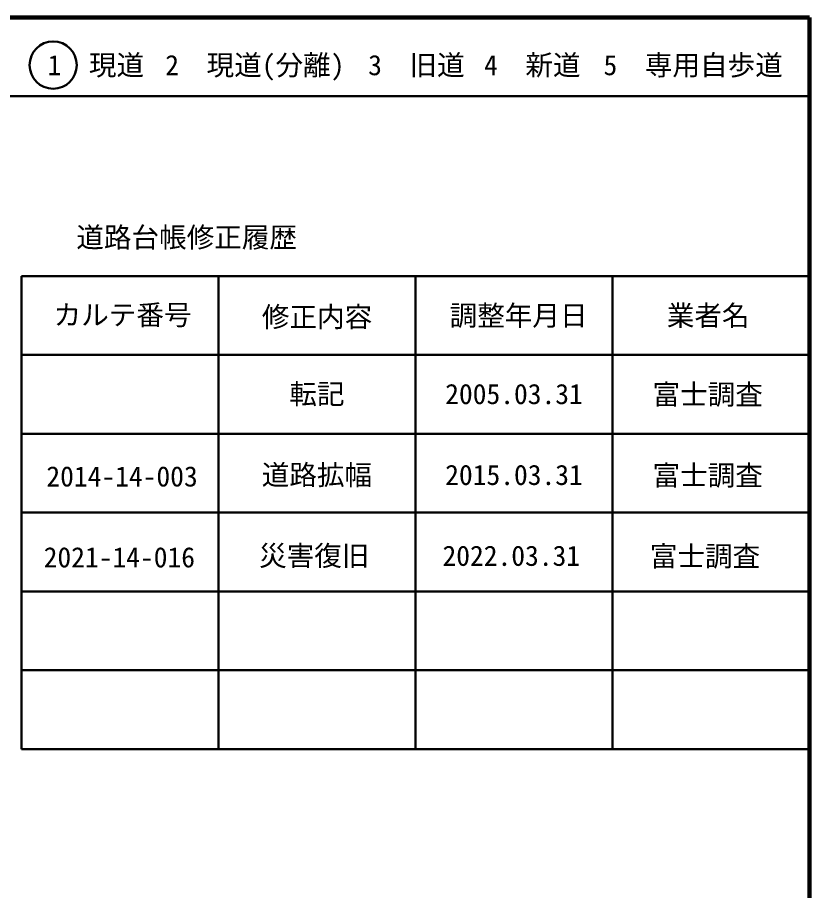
# Model space of a CAD drawing. Units: millimetres on the paper, enlarged 1000 times. Extents: x -56015503 to -55375503, y -162321055 to -161961055.
# Drawn here: x -55476003 to -55375503, y -162071786 to -161961055 of the extents above; entities that cross this region are included whole.
import ezdxf
from ezdxf.enums import TextEntityAlignment as Align

# ---------------------------------------------------------------- set-up
doc = ezdxf.new("R2010")
doc.units = ezdxf.units.MM
doc.header["$LTSCALE"] = 1000
for name, color, linetype, lineweight in [('M-TTL', 2, 'Continuous', 140), ('M-TTL-FRAM', 2, 'Continuous', 50), ('M-TTL-LINE', 7, 'Continuous', 50)]:
    doc.layers.add(name, color=color, linetype=linetype, lineweight=lineweight)
doc.layers.add('M-TTL-TXT', color=7, linetype='Continuous')
doc.styles.add('ＭＳ ゴシック', font='')
doc.styles.get('ＭＳ ゴシック').set_extended_font_data('MS Gothic')

msp = doc.modelspace()

# ---------------------------------------------------------------- linework, layer by layer
at = {"layer": 'M-TTL'}
for p, q in [((-55375503, -161961055), (-56015503, -161961055)), ((-55375503, -162321055), (-55375503, -161961055))]:
    msp.add_line(p, q, dxfattribs=at)
at = {"layer": 'M-TTL-FRAM'}
for p, q in [((-55475503, -161993858), (-55475503, -162053858)), ((-55475503, -161993858), (-55375503, -161993858)), ((-55475503, -162053858), (-55375503, -162053858))]:
    msp.add_line(p, q, dxfattribs=at)
at = {"layer": 'M-TTL-LINE'}
for p, q in [((-56015503, -161971055), (-55375503, -161971055)), ((-55450503, -161993858), (-55450503, -162053858)), ((-55425503, -161993858), (-55425503, -162053858)), ((-55400503, -161993858), (-55400503, -162053858)), ((-55475503, -162003858), (-55375503, -162003858)), ((-55475503, -162013858), (-55375503, -162013858)), ((-55475503, -162023858), (-55375503, -162023858)), ((-55475503, -162033858), (-55375503, -162033858)), ((-55475503, -162043858), (-55375503, -162043858))]:
    msp.add_line(p, q, dxfattribs=at)
msp.add_circle((-55471472, -161967097), 3000, dxfattribs=at)

# ---------------------------------------------------------------- texts
at = {"layer": 'M-TTL-TXT', "style": 'ＭＳ ゴシック'}
for s, p in [('1\u3000現道', (-55466055, -161967097)), ('2\u3000現道(分離)', (-55445884, -161967097)), ('3\u3000旧道', (-55425382, -161967097)), ('4\u3000新道', (-55410679, -161967097)), ('5\u3000専用自歩道', (-55390275, -161967097)), ('道路台帳修正履歴', (-55454535, -161988941)), ('カルテ番号', (-55462664, -161998777)), ('修正内容', (-55437994, -161999032)), ('調整年月日', (-55412414, -161998858)), ('業者名', (-55388369, -161998858)), ('転記', (-55438003, -162008809)), ('2005.03.31', (-55413003, -162008809)), ('富士調査', (-55388426, -162008866)), ('道路拡幅', (-55438003, -162019069)), ('富士調査', (-55388426, -162019126)), ('2014-14-003', (-55462733, -162019261)), ('2015.03.31', (-55413003, -162019069)), ('災害復旧', (-55438345, -162029325)), ('富士調査', (-55388768, -162029382)), ('2021-14-016', (-55463075, -162029517)), ('2022.03.31', (-55413345, -162029325))]:
    msp.add_text(s, height=2566, dxfattribs=at).set_placement(p, align=Align.MIDDLE_CENTER)

doc.saveas('drawing.dxf')
